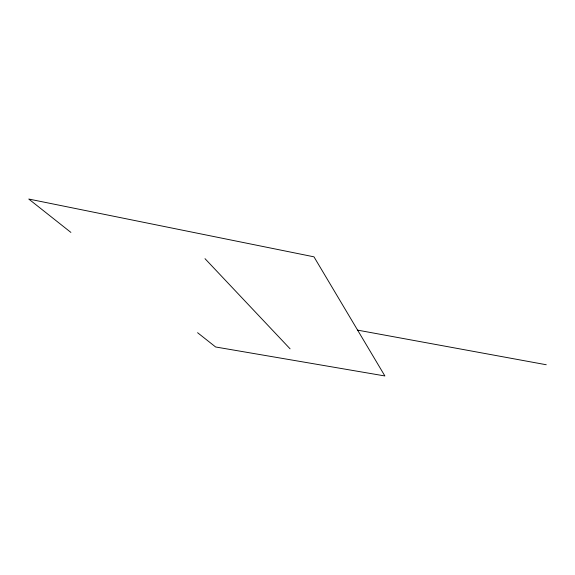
<?xml version="1.0" encoding="UTF-8"?>
<svg xmlns="http://www.w3.org/2000/svg" width="575" height="575" viewBox="0 0 575 575"><rect width="100%" height="100%" fill="white"/><g stroke="black" fill="none" stroke-linecap="round" stroke-linejoin="round"><path stroke-width="0.86" d="M357.614 330.136L546.25 364.744M70.897 232.408L28.75 199.043L313.972 256.831L384.883 375.957L215.632 346.984L197.577 332.695M204.995 258.664L290.08 348.824"/></g></svg>
